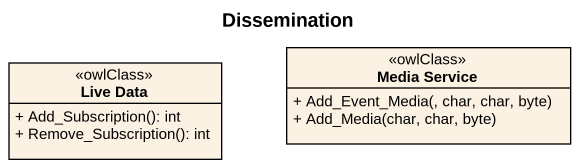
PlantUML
@startuml
title Dissemination
hide circle
hide empty members
skinparam classAttributeIconSize 0
class "Live Data" as Live_Data <<owlClass>> {
  + Add_Subscription(): int
  + Remove_Subscription(): int
}
class "Media Service" as Media_Service <<owlClass>> {
  + Add_Event_Media(, char, char, byte)
  + Add_Media(char, char, byte)
}
@enduml
